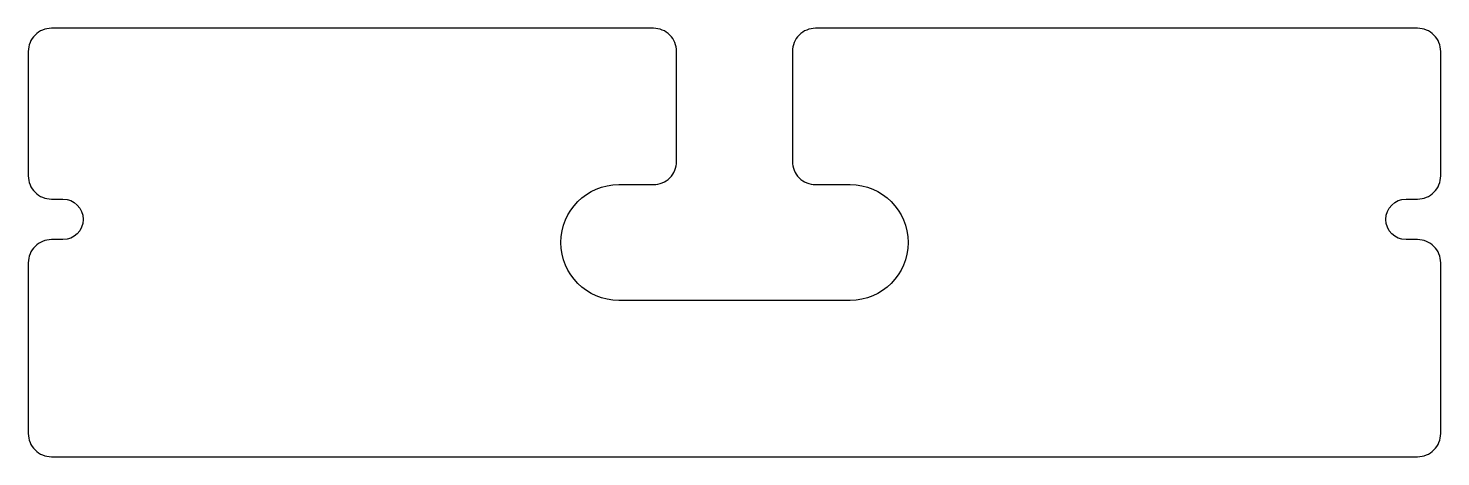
# Model space of a CAD drawing. Header units: millimetres. Extents: x -61 to 61, y -230 to -193.
import ezdxf

# ---------------------------------------------------------------- set-up
doc = ezdxf.new("R2010")
doc.units = ezdxf.units.MM
doc.layers.get('0').update_dxf_attribs({"linetype": 'CONTINUOUS'})

msp = doc.modelspace()

# ---------------------------------------------------------------- linework, layer by layer
msp.add_lwpolyline([(-5, -195, 0.414214), (-7, -193), (-59, -193, 0.414214), (-61, -195), (-61, -205.75, 0.414214), (-59, -207.75), (-58, -207.75, -1), (-58, -211.25), (-59, -211.25, 0.414214), (-61, -213.25), (-61, -228, 0.414214), (-59, -230), (59, -230, 0.414214), (61, -228), (61, -213.25, 0.414214), (59, -211.25), (58, -211.25, -1), (58, -207.75), (59, -207.75, 0.414214), (61, -205.75), (61, -195, 0.414214), (59, -193), (7, -193, 0.414214), (5, -195), (5, -204.5, 0.414214), (7, -206.5), (10, -206.5, -1), (10, -216.5), (-10, -216.5, -1), (-10, -206.5), (-7, -206.5, 0.414214), (-5, -204.5)], format="xyb", close=True)

doc.saveas('drawing.dxf')
